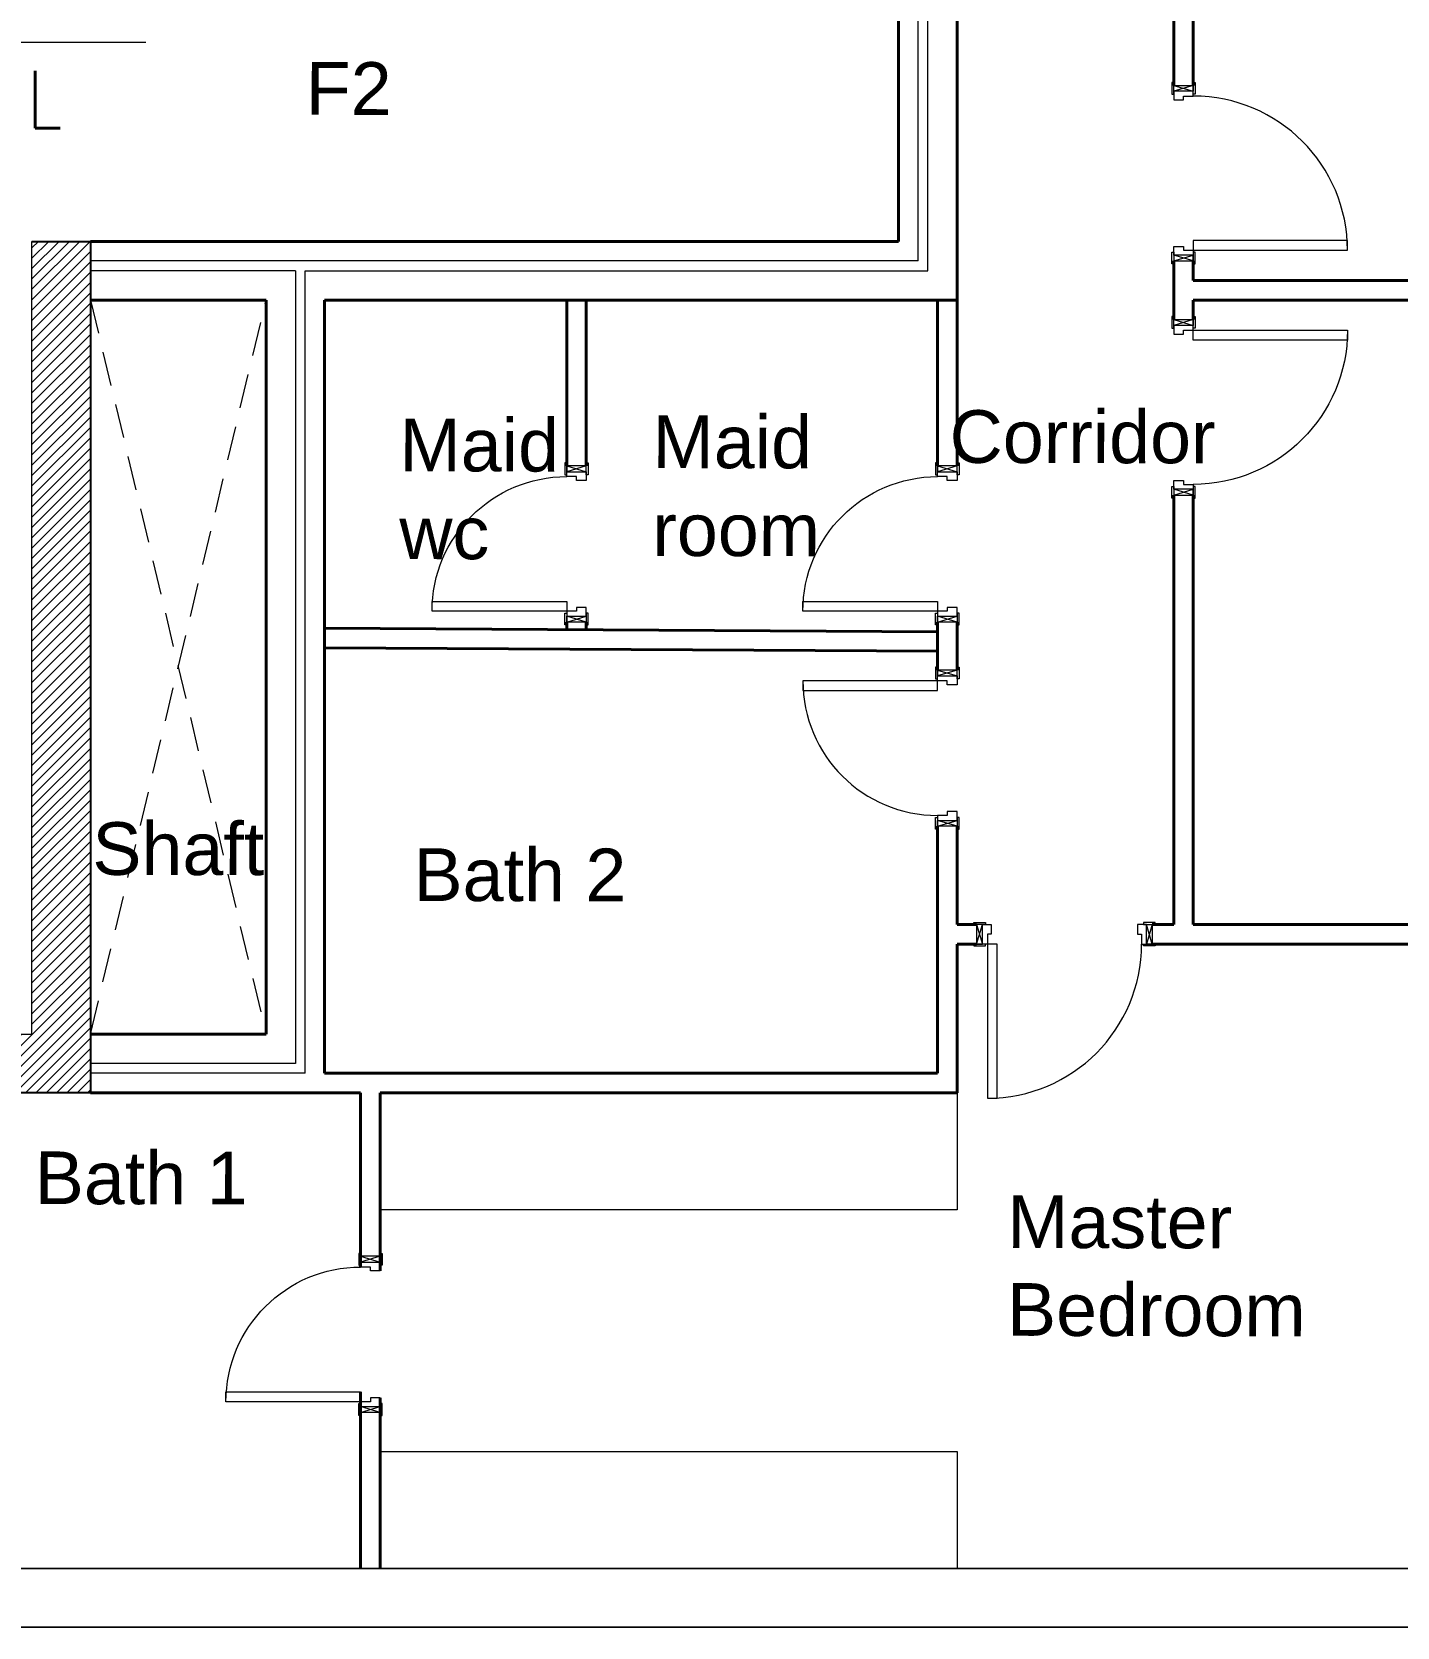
# Model space of a CAD drawing. Header units: metres. Extents: x -322116 to -321123, y -26723 to -26468.
# Drawn here: x -321455.85 to -321448.86, y -26556.86 to -26548.68 of the extents above; entities that cross this region are included whole.
import ezdxf

# ---------------------------------------------------------------- set-up
doc = ezdxf.new("R2010")
doc.units = ezdxf.units.M
doc.header["$LTSCALE"] = 7
doc.header["$MEASUREMENT"] = 0
doc.linetypes.add('1363-TXX-A-XXX-Plots layouts-R02$0$HIDDEN', pattern=[0.375, 0.25, -0.125])
doc.linetypes.add('Hidden', pattern=[9.525, 6.35, -3.175])
for name, color, linetype, lineweight in [('1363TRXX-AS003$0$A-FLOR-IDEN', 4, 'Continuous', 18), ('A-ANNO-TXT3', 6, 'Continuous', 30), ('A-DOOR', 134, 'Continuous', 18), ('A-FLOR-HIDN', 9, 'Hidden', 13), ('A-FURN-FIXT', 114, 'Continuous', 9), ('A-WALL-BLWO', 7, 'Continuous', 40), ('L-Structure', 5, 'Continuous', 15), ('PATT-CONC', 8, 'Continuous', 9), ('XREF-W09-A-ELEV04$0$A--SECT-TILE', 32, 'Continuous', 5)]:
    doc.layers.add(name, color=color, linetype=linetype, lineweight=lineweight)
doc.layers.add('22-1-14-ROAD P2PFGC', color=5, linetype='Continuous')
doc.styles.add('1363TRXX-AS003$0$EG_SIMPLEX', font='SIMPLEX.shx')
doc.styles.get("Standard").update_dxf_attribs({"font": 'romans.shx', "height": 0.5})

# ---------------------------------------------------------------- blocks, each defined once
blk = doc.blocks.new('*U571')
for p, q in [((-250, -50), (-220, -150)), ((-250, -150), (-220, -50)), ((550, -50), (520, -150)), ((550, -150), (520, -50))]:
    blk.add_line(p, q)
for points in [[(445, 640), (445, -50), (495, -50), (495, 640)], [(-265, -40), (-205, -40), (-205, -50), (-265, -50)], [(-220, -150), (-250, -150), (-250, -50), (-220, -50)], [(-195, -50), (-220, -50), (-220, -150), (-175, -150), (-175, -100), (-195, -100), (-195, -50)], [(495, -50), (520, -50), (520, -150), (475, -150), (475, -100), (495, -100), (495, -50)], [(565, -40), (505, -40), (505, -50), (565, -50)], [(520, -150), (550, -150), (550, -50), (520, -50)], [(-265, -160), (-205, -160), (-205, -150), (-265, -150)], [(565, -160), (505, -160), (505, -150), (565, -150)]]:
    blk.add_lwpolyline(points, close=True)
blk.add_arc((495, -50), 690, 90, 180)
blk = doc.blocks.new('*U572')
for p, q in [((-350, -50), (-320, -150)), ((-350, -150), (-320, -50)), ((550, -50), (520, -150)), ((550, -150), (520, -50))]:
    blk.add_line(p, q)
for points in [[(445, 740), (445, -50), (495, -50), (495, 740)], [(-365, -40), (-305, -40), (-305, -50), (-365, -50)], [(-320, -150), (-350, -150), (-350, -50), (-320, -50)], [(-295, -50), (-320, -50), (-320, -150), (-275, -150), (-275, -100), (-295, -100), (-295, -50)], [(495, -50), (520, -50), (520, -150), (475, -150), (475, -100), (495, -100), (495, -50)], [(565, -40), (505, -40), (505, -50), (565, -50)], [(520, -150), (550, -150), (550, -50), (520, -50)], [(-365, -160), (-305, -160), (-305, -150), (-365, -150)], [(565, -160), (505, -160), (505, -150), (565, -150)]]:
    blk.add_lwpolyline(points, close=True)
blk.add_arc((495, -50), 790, 90, 180)
blk = doc.blocks.new('building')
at = {"layer": '22-1-14-ROAD P2PFGC'}
for p, q in [((-321715.8514, -26549.7581, 0), (-321715.5518, -26549.7581, 0)), ((-321715.5518, -26549.7581, 0), (-321715.5518, -26554.1198, 0)), ((-321715.5518, -26554.1198, 0), (-321716.4424, -26554.1198))]:
    blk.add_line(p, q, dxfattribs=at)
at = {"layer": 'A-FLOR-HIDN', "linetype": '1363-TXX-A-XXX-Plots layouts-R02$0$HIDDEN', "ltscale": 0.1}
for p, q in [((-321715.5518, -26553.8198, 0), (-321714.6518, -26550.0581, 0)), ((-321715.5518, -26550.0581, 0), (-321714.6518, -26553.8198, 0))]:
    blk.add_line(p, q, dxfattribs=at)
at = {"layer": 'A-FURN-FIXT'}
for p, q in [((-321711.1118, -26554.1198, 0), (-321711.1118, -26554.7198, 0)), ((-321714.0674, -26555.9581, 0), (-321711.1118, -26555.9581, 0)), ((-321711.1118, -26555.9581, 0), (-321711.1118, -26556.5581, 0))]:
    blk.add_line(p, q, dxfattribs=at)
blk.add_lwpolyline([(-321711.1118, -26554.7198), (-321714.0674, -26554.7198)], dxfattribs=at)
at = {"layer": 'A-WALL-BLWO'}
for p, q in [((-321710.0018, -26548.9581), (-321710.0018, -26546.5581)), ((-321711.1118, -26550.0581), (-321711.1118, -26546.6456)), ((-321709.9018, -26546.7581), (-321709.9018, -26548.9581)), ((-321711.4118, -26549.7581), (-321711.4118, -26546.9456)), ((-321710.0018, -26550.1581), (-321710.0018, -26549.8581)), ((-321709.9018, -26549.8581), (-321709.9018, -26549.9581)), ((-321706.1018, -26549.9581), (-321709.9018, -26549.9581)), ((-321715.5518, -26550.0581, 0), (-321714.6518, -26550.0581, 0)), ((-321714.3518, -26554.0198), (-321714.3518, -26550.0581, 0)), ((-321714.3518, -26550.0581), (-321711.1118, -26550.0581)), ((-321713.1118, -26550.0581), (-321713.1118, -26550.9081)), ((-321713.0118, -26550.0581), (-321713.0118, -26550.9081)), ((-321711.2118, -26550.0581), (-321711.2118, -26550.9081)), ((-321711.1118, -26550.0581), (-321711.1118, -26550.9081)), ((-321706.1018, -26550.0581), (-321709.9018, -26550.0581)), ((-321709.9018, -26550.0581), (-321709.9018, -26550.1581)), ((-321710.0018, -26553.2581), (-321710.0018, -26551.0581)), ((-321709.9018, -26551.0581), (-321709.9018, -26553.2581)), ((-321711.2118, -26551.7581), (-321714.3518, -26551.7402)), ((-321713.1118, -26551.7081), (-321713.1118, -26551.7478)), ((-321713.0118, -26551.7081), (-321713.0118, -26551.7478)), ((-321711.2118, -26551.7081), (-321711.2118, -26551.9545)), ((-321711.1118, -26551.7081), (-321711.1118, -26551.9545)), ((-321711.2118, -26551.8581), (-321711.2118, -26551.8581)), ((-321711.2118, -26552.7545, 0), (-321711.2118, -26554.0198, 0)), ((-321711.1118, -26552.7545, 0), (-321711.1118, -26553.2581)), ((-321711.0118, -26553.2581), (-321711.1118, -26553.2581)), ((-321710.0018, -26553.2581), (-321710.1118, -26553.2581)), ((-321707.5603, -26553.2581), (-321709.9018, -26553.2581)), ((-321711.0118, -26553.3581), (-321711.1118, -26553.3581)), ((-321711.1118, -26553.3581, 0), (-321711.1118, -26554.1198, 0)), ((-321707.5603, -26553.3581), (-321710.1118, -26553.3581)), ((-321714.6518, -26553.8198, 0), (-321715.5518, -26553.8198, 0)), ((-321714.3518, -26554.0198), (-321711.2118, -26554.0198)), ((-321714.1674, -26554.1198), (-321715.5518, -26554.1198)), ((-321714.1674, -26554.1198), (-321714.1674, -26555.0131, 0)), ((-321714.0674, -26554.1198), (-321711.1118, -26554.1198, 0)), ((-321714.0674, -26554.1198), (-321714.0674, -26555.0331, 0)), ((-321714.1674, -26555.6531, 0), (-321714.1674, -26556.5581, 0)), ((-321714.0674, -26555.6831, 0), (-321714.0674, -26556.5581, 0))]:
    blk.add_line(p, q, dxfattribs=at)
at = {"layer": 'A-WALL-BLWO', "elevation": 0}
for points in [[(-321711.4118, -26549.7581), (-321715.5518, -26549.7581)], [(-321714.6518, -26550.0581), (-321714.6518, -26553.8198)]]:
    blk.add_lwpolyline(points, dxfattribs=at)
at = {"layer": 'A-WALL-BLWO'}
blk.add_lwpolyline([(-321711.211, -26551.8581), (-321714.3518, -26551.8402)], dxfattribs=at)
at = {"layer": 'L-Structure'}
blk.add_line((-321707.2603, -26556.5581), (-321716.4424, -26556.5581, 0), dxfattribs=at)
at = {"layer": 'L-Structure', "elevation": 0}
blk.add_lwpolyline([(-321716.7424, -26554.1198), (-321716.7424, -26556.8581), (-321707.2603, -26556.8581), (-321707.2603, -26556.5581)], dxfattribs=at)
at = {"layer": 'XREF-W09-A-ELEV04$0$A--SECT-TILE'}
for p, q in [((-321711.3118, -26549.8581), (-321711.3118, -26546.8456)), ((-321711.3118, -26549.8581), (-321715.5518, -26549.8581)), ((-321714.5018, -26549.9081, 0), (-321715.5518, -26549.9081, 0)), ((-321714.5018, -26549.9081, 0), (-321714.5018, -26553.9698, 0)), ((-321714.5018, -26553.9698), (-321715.5518, -26553.9698)), ((-321714.4518, -26554.0198), (-321715.5518, -26554.0198))]:
    blk.add_line(p, q, dxfattribs=at)
at = {"layer": 'XREF-W09-A-ELEV04$0$A--SECT-TILE', "elevation": 0}
blk.add_lwpolyline([(-321714.4518, -26554.0198), (-321714.4518, -26549.9081), (-321711.2618, -26549.9081), (-321711.2618, -26546.7956), (-321711.7416, -26546.7956)], dxfattribs=at)
at = {"layer": 'A-DOOR', "extrusion": (-5.54664e-07, 1.49774e-07, 1), "xscale": 0.0010000000000001, "yscale": 0.0010000000000001, "zscale": 0.0010000000000001, "rotation": 270}
blk.add_blockref('*U572', (-321709.8518, -26549.3081, 0.1745), dxfattribs=at)
at = {"layer": 'A-DOOR', "extrusion": (5.54664e-07, 1.49774e-07, -1), "xscale": 0.0010000000000002, "yscale": 0.0010000000000002, "zscale": -0.001, "rotation": 90}
blk.add_blockref('*U572', (321709.8518, -26550.7081, -0.1824), dxfattribs=at)
at = {"layer": 'A-DOOR', "extrusion": (-5.54664e-07, -1.49774e-07, -1), "xscale": 0.0010000000000002, "yscale": 0.0010000000000002, "zscale": -0.0010000000000001, "rotation": 270}
for p in [(321713.1618, -26551.1581, 0.1824), (321711.2618, -26551.1581, 0.1824), (321714.2174, -26555.2081, 0.1824)]:
    blk.add_blockref('*U571', p, dxfattribs=at)
at = {"layer": 'A-DOOR', "extrusion": (5.54664e-07, -1.49774e-07, 1), "xscale": 0.0010000000000002, "yscale": 0.0010000000000002, "zscale": 0.0010000000000002, "rotation": 90}
blk.add_blockref('*U571', (-321711.2618, -26552.5045, -0.1745), dxfattribs=at)
at = {"layer": 'A-DOOR', "extrusion": (1.49774e-07, 5.54664e-07, 1), "xscale": 0.0010000000000001, "yscale": 0.0010000000000001, "zscale": 0.0010000000000001, "rotation": 179.9999999999952}
blk.add_blockref('*U572', (-321710.4618, -26553.4081, -0.0629), dxfattribs=at)
at = {"layer": 'A-ANNO-TXT3', "lineweight": 5, "insert": (-321711.1497, -26550.6226), "char_height": 0.27, "width": 5.925218, "attachment_point": 1, "rotation": 359.90083}
blk.add_mtext('\\A1;{\\fArial Unicode MS|b0|i0|c0|p34;Corridor\\P}', dxfattribs=at)
at = {"layer": 'A-ANNO-TXT3', "lineweight": 5, "char_height": 0.27, "attachment_point": 1, "rotation": 359.90083}
for s, insert in [('\\A1;{\\fArial Unicode MS|b0|i0|c0|p34;Maid \\Pwc}', (-321713.9684, -26550.6656)), ('\\A1;{\\fArial Unicode MS|b0|i0|c0|p34;Maid \\Proom}', (-321712.6721, -26550.6493)), ('\\A1;{\\fArial Unicode MS|b0|i0|c0|p34;Shaft}', (-321715.5417, -26552.7337, 0)), ('\\A1;{\\fArial Unicode MS|b0|i0|c0|p34;Bath 2}', (-321713.8964, -26552.8674)), ('\\A1;\\pxt5;{\\fArial Unicode MS|b0|i0|c0|p34;Bath 1}', (-321715.8368, -26554.4207)), ('\\A1;{\\fArial Unicode MS|b0|i0|c0|p34;Master \\PBedroom}', (-321710.855, -26554.6454, 0))]:
    blk.add_mtext_dynamic_manual_height_columns(s, width=2.985678, gutter_width=3.0774, heights=[1.4075], dxfattribs=dict(at, insert=insert))
blk = doc.blocks.new('block')
at = {"layer": 'PATT-CONC', "transparency": 33554610}
h = blk.add_hatch(dxfattribs=at)
h.set_pattern_fill('ANSI31', color=8, scale=0.3)
h.set_pattern_definition([(45, (0, 0), (-0.0265165042945, 0.0265165042945), [])])
edge = h.paths.add_edge_path()
edge.add_line((-321666.3118, -26556.5581), (-321655.5118, -26556.5581))
edge.add_line((-321655.5118, -26556.5581), (-321655.5118, -26553.8198))
edge.add_line((-321655.5118, -26553.8198), (-321653.5118, -26553.8198))
edge.add_line((-321653.5118, -26553.8198), (-321653.5118, -26552.0448))
edge.add_line((-321653.5118, -26552.0448), (-321655.5118, -26552.0448))
edge.add_line((-321655.5118, -26552.0448), (-321655.5118, -26549.7581))
edge.add_line((-321655.5118, -26549.7581), (-321655.2118, -26549.7581))
edge.add_line((-321655.2118, -26549.7581), (-321655.2118, -26551.7448))
edge.add_line((-321655.2118, -26551.7448), (-321653.5118, -26551.7448))
edge.add_line((-321653.5118, -26551.7448), (-321653.5118, -26549.7581))
edge.add_line((-321653.5118, -26549.7581), (-321653.2118, -26549.7581))
edge.add_line((-321653.2118, -26549.7581), (-321653.2118, -26553.8198))
edge.add_line((-321653.2118, -26553.8198), (-321650.8518, -26553.8198))
edge.add_line((-321650.8518, -26553.8198), (-321650.8514, -26549.7581))
edge.add_line((-321650.8514, -26549.7581), (-321650.5518, -26549.7581))
edge.add_line((-321650.5518, -26549.7581), (-321650.5518, -26554.1198))
edge.add_line((-321650.5518, -26554.1198), (-321651.4424, -26554.1198))
edge.add_line((-321651.4424, -26554.1198), (-321651.4424, -26556.5581))
edge.add_line((-321651.4424, -26556.5581), (-321642.2603, -26556.5581))
at = {"layer": 'L-Structure'}
for points in [[(-321666.3118, -26556.5581), (-321655.5118, -26556.5581), (-321655.5118, -26553.8198), (-321653.5118, -26553.8198), (-321653.5118, -26552.0448), (-321655.5118, -26552.0448), (-321655.5118, -26549.7581), (-321655.2118, -26549.7581), (-321655.2118, -26551.7448), (-321653.5118, -26551.7448), (-321653.5118, -26549.7581), (-321653.2118, -26549.7581), (-321653.2118, -26553.8198), (-321650.8518, -26553.8198), (-321650.8514, -26549.7581), (-321650.5518, -26549.7581), (-321650.5518, -26554.1198), (-321651.4424, -26554.1198), (-321651.4424, -26556.5581), (-321642.2603, -26556.5581)], [(-321642.2603, -26556.8581), (-321651.7524, -26556.8581), (-321651.7424, -26554.1198), (-321655.2118, -26554.1198), (-321655.2118, -26556.8581), (-321666.3118, -26556.8581)]]:
    blk.add_lwpolyline(points, dxfattribs=at)
blk = doc.blocks.new('1363TRXX-AS003$0$TAG-LEV-PL1')
h = blk.add_hatch(color=256)
h.paths.add_polyline_path([(0, 168.7, 0.414214), (-168.8, 0), (0, 0)])
h.paths.add_polyline_path([(168.7, 0), (0, 0), (0, -168.8, 0.414214)])
for p, q in [((0, -281.3), (0, 281.3)), ((-281.3, 0), (1859, 0))]:
    blk.add_line(p, q)
blk.add_circle((0, 0), 168.7)
at = {"style": '1363TRXX-AS003$0$EG_SIMPLEX', "width": 0.85}
for tag, p in [('F.F.L.', (450, 150)), ('C.L.', (450, -450))]:
    blk.add_attdef(tag, p, '', height=300, dxfattribs=at)

msp = doc.modelspace()

# ---------------------------------------------------------------- block references
at = {"layer": '1363TRXX-AS003$0$A-FLOR-IDEN'}
ref = msp.add_blockref('1363TRXX-AS003$0$TAG-LEV-PL1', (-321457.9999, -26548.7372), dxfattribs=dict(at, xscale=0.0014700000362087, yscale=0.0014700000362087, zscale=0.0014700000362087))
ref.add_attrib('C.L.', '715.30 C.L', (-321457.5589, -26549.1782), dxfattribs={"layer": '0', "height": 0.294, "rotation": 360, "style": '1363TRXX-AS003$0$EG_SIMPLEX', "width": 0.85})
ref.add_attrib('F.F.L.', '715.45 F.F.L', (-321457.5589, -26548.5902), dxfattribs={"layer": '0', "height": 0.294, "rotation": 360, "style": '1363TRXX-AS003$0$EG_SIMPLEX', "width": 0.85})
at = {"layer": 'A-WALL-BLWO'}
for name, p in [('building', (260, 0)), ('block', (195, 0))]:
    msp.add_blockref(name, p, dxfattribs=at)

# ---------------------------------------------------------------- texts
at = {"layer": 'A-ANNO-TXT3', "lineweight": 5, "insert": (-321454.4484, -26548.8389), "char_height": 0.27, "attachment_point": 1, "rotation": 359.90083}
msp.add_mtext_dynamic_manual_height_columns('\\A1;{\\fArial Unicode MS|b0|i0|c0|p34;F2}', width=4.735794, gutter_width=3.0774, heights=[1.9622], dxfattribs=at)

doc.saveas('drawing.dxf')
